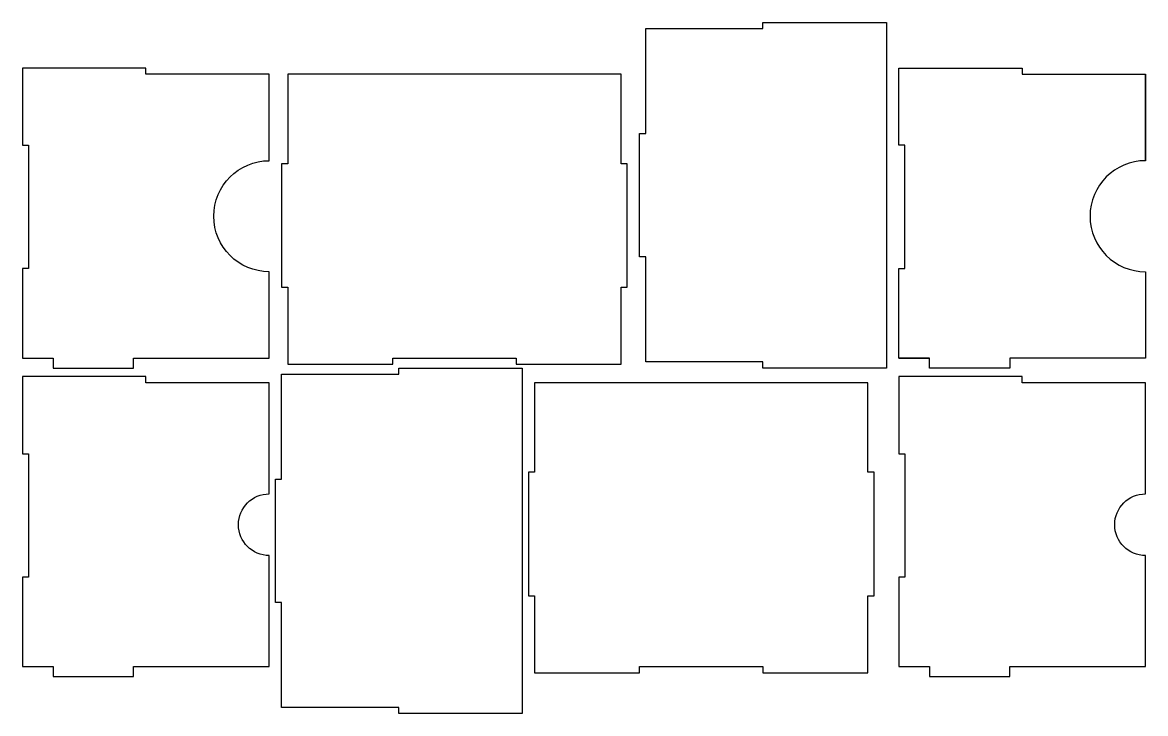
# Model space of a CAD drawing. Header units: millimetres. Extents: x -200 to 710, y -280 to 280.
import ezdxf

# ---------------------------------------------------------------- set-up
doc = ezdxf.new("R2010")
doc.units = ezdxf.units.MM
doc.layers.get('0').update_dxf_attribs({"linetype": 'CONTINUOUS'})

msp = doc.modelspace()

# ---------------------------------------------------------------- linework, layer by layer
for p, q in [((0, 168), (0, 238)), ((285, 238), (15, 238)), ((15, 238), (15, 165.5)), ((285, 165.5), (285, 238)), ((710, 168), (710, 238)), ((10, 165.5), (10, 65.5)), ((15, 165.5), (10, 165.5)), ((290, 165.5), (285, 165.5)), ((290, 65.5), (290, 165.5)), ((10, 65.5), (15, 65.5)), ((15, 65.5), (15, 3)), ((285, 65.5), (290, 65.5)), ((285, 3), (285, 65.5)), ((285, 3), (285, 65.5)), ((-200, 8), (-175, 8)), ((15, 3), (100, 3)), ((100, 8), (200, 8)), ((100, 3), (100, 8)), ((200, 8), (200, 3)), ((200, 3), (285, 3)), ((510, 8), (535, 8)), ((215, -12), (215, -84.5)), ((485, -12), (215, -12)), ((485, -84.5), (485, -12)), ((210, -84.5), (210, -184.5)), ((215, -84.5), (210, -84.5)), ((490, -84.5), (485, -84.5)), ((490, -184.5), (490, -84.5)), ((210, -184.5), (215, -184.5)), ((215, -184.5), (215, -247)), ((485, -247), (485, -184.5)), ((485, -247), (485, -184.5)), ((485, -184.5), (490, -184.5)), ((300, -242), (400, -242)), ((300, -247), (300, -242)), ((400, -242), (400, -247)), ((215, -247), (300, -247)), ((400, -247), (485, -247))]:
    msp.add_line(p, q)
for points in [[(305, 190), (305, 275), (400, 275), (400, 280), (500, 280), (500, 0), (400, 0), (400, 5), (305, 5), (305, 90), (300, 90), (300, 190)], [(10, -90), (10, -5), (105, -5), (105, 0), (205, 0), (205, -280), (105, -280), (105, -275), (10, -275), (10, -190), (5, -190), (5, -90)]]:
    msp.add_lwpolyline(points, close=True)
for points in [[(0, 78, -1), (0, 168), (0, 238), (-100, 238), (-100, 243), (-200, 243), (-200, 180.5), (-195, 180.5), (-195, 80.5), (-200, 80.5), (-200, 8), (-175, 8), (-175, 0), (-110, 0), (-110, 8), (0, 8)], [(510, 243), (610, 243), (610, 238), (710, 238), (710, 168, 1), (710, 78), (710, 8), (600, 8), (600, 0), (535, 0), (535, 8), (510, 8), (510, 80.5), (515, 80.5), (515, 180.5), (510, 180.5)], [(0, -102), (0, -12), (-100, -12), (-100, -7), (-200, -7), (-200, -69.5), (-195, -69.5), (-195, -169.5), (-200, -169.5), (-200, -242), (-175, -242), (-175, -250), (-110, -250), (-110, -242), (0, -242), (0, -152, -1)], [(610, -7), (510, -7), (510, -69.5), (515, -69.5), (515, -169.5), (510, -169.5), (510, -242), (535, -242), (535, -250), (600, -250), (600, -242), (710, -242), (710, -152, -1), (710, -102), (710, -12), (610, -12)]]:
    msp.add_lwpolyline(points, format="xyb", close=True)

doc.saveas('drawing.dxf')
